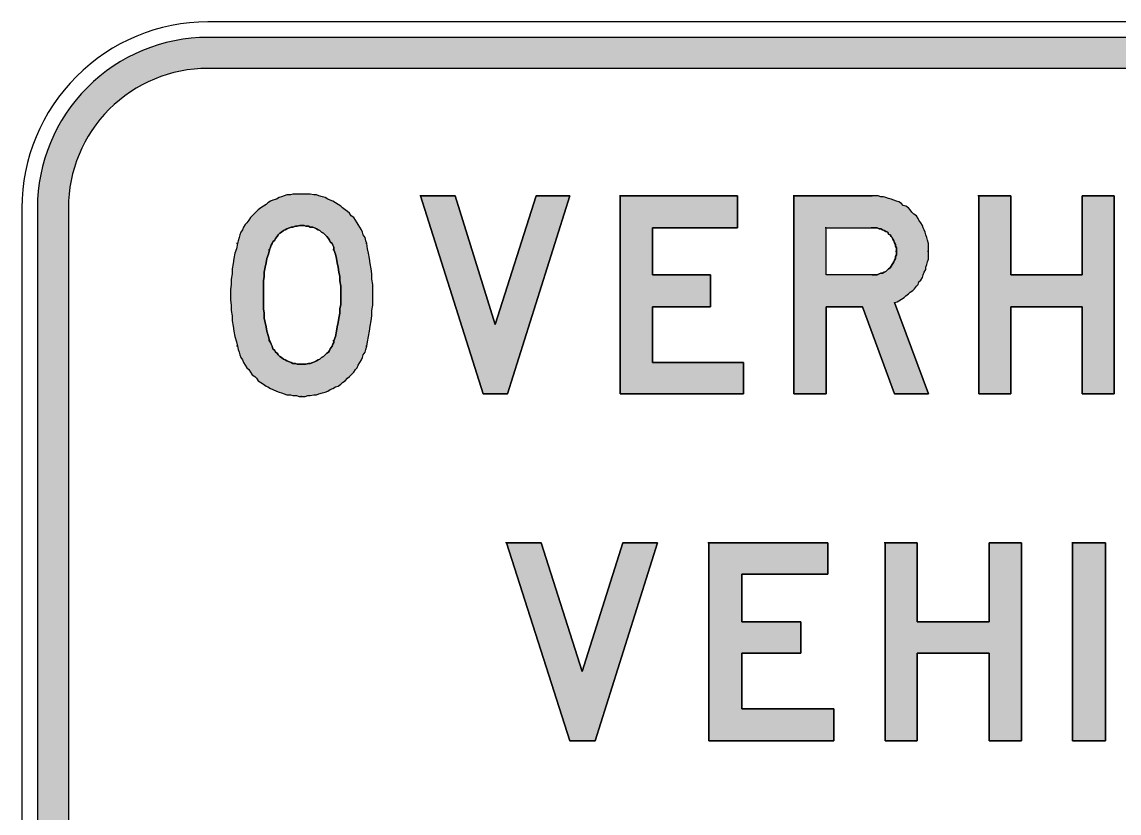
# Model space of a CAD drawing. Extents: x 128 to 264, y 102 to 205.
# Drawn here: x 127.7 to 198.5, y 153.5 to 204.5 of the extents above; entities that cross this region are included whole.
import ezdxf

# ---------------------------------------------------------------- set-up
doc = ezdxf.new("R2010")
doc.units = 0
doc.header["$LTSCALE"] = 12
doc.header["$MEASUREMENT"] = 0
doc.layers.get('0').update_dxf_attribs({"linetype": 'CONTINUOUS'})
doc.layers.add('L25', color=1, linetype='CONTINUOUS')
doc.layers.add('L35', color=3, linetype='CONTINUOUS')

msp = doc.modelspace()

# ---------------------------------------------------------------- hatches: boundary and pattern name
at = {"layer": 'L25'}
h = msp.add_hatch(color=256, dxfattribs=at)
edge = h.paths.add_edge_path(flags=16)
edge.add_line((139.726, 111.527), (251.726, 111.527))
edge.add_arc((251.726, 120.527), 9, 270, 360)
edge.add_line((260.726, 120.527), (260.726, 192.527))
edge.add_arc((251.726, 192.527), 9, 360, 450)
edge.add_line((251.726, 201.527), (139.726, 201.527))
edge.add_arc((139.726, 192.527), 9, 90, 180)
edge.add_line((130.726, 192.527), (130.726, 120.527))
edge.add_arc((139.726, 120.527), 9, 180, 270)
edge = h.paths.add_edge_path()
edge.add_line((139.726, 109.527), (251.726, 109.527))
edge.add_arc((251.726, 120.527), 11, 270, 360)
edge.add_line((262.726, 120.527), (262.726, 192.527))
edge.add_arc((251.726, 192.527), 11, 360, 450)
edge.add_line((251.726, 203.527), (139.726, 203.527))
edge.add_arc((139.726, 192.527), 11, 90, 180)
edge.add_line((128.726, 192.527), (128.726, 120.527))
edge.add_arc((139.726, 120.527), 11, 180, 270)
h = msp.add_hatch(color=256, dxfattribs=at)
h.paths.add_polyline_path([(141.296, 188.598), (141.296, 188.261), (141.24, 187.925), (141.24, 187.589), (141.184, 187.253), (141.184, 186.916), (141.184, 186.58), (141.24, 186.244), (141.24, 185.908), (141.296, 185.571), (141.296, 185.235), (141.352, 184.899), (141.408, 184.562), (141.464, 184.226), (141.577, 183.89), (141.633, 183.61), (141.689, 183.385), (141.745, 183.217), (141.801, 183.049), (141.857, 182.881), (141.969, 182.713), (142.025, 182.545), (142.137, 182.377), (142.249, 182.209), (142.361, 182.096), (142.473, 181.928), (142.585, 181.76), (142.821, 181.603), (142.978, 181.368), (143.146, 181.256), (143.314, 181.144), (143.482, 181.032), (143.594, 180.976), (143.762, 180.863), (143.93, 180.807), (144.155, 180.695), (144.323, 180.639), (144.491, 180.583), (144.659, 180.527), (144.827, 180.471), (145.051, 180.471), (145.219, 180.415), (145.444, 180.415), (145.612, 180.359), (145.78, 180.359), (146.004, 180.359), (146.172, 180.415), (146.34, 180.415), (146.565, 180.471), (146.733, 180.471), (146.901, 180.527), (147.125, 180.583), (147.293, 180.639), (147.461, 180.695), (147.629, 180.807), (147.798, 180.863), (147.966, 180.976), (148.134, 181.032), (148.302, 181.144), (148.414, 181.256), (148.582, 181.368), (148.75, 181.536), (148.862, 181.648), (148.974, 181.76), (149.143, 181.928), (149.255, 182.096), (149.367, 182.209), (149.423, 182.377), (149.535, 182.545), (149.647, 182.713), (149.703, 182.881), (149.759, 183.049), (149.871, 183.217), (149.927, 183.385), (149.983, 183.61), (150.039, 183.89), (150.095, 184.226), (150.151, 184.562), (150.207, 184.899), (150.264, 185.235), (150.32, 185.571), (150.32, 185.908), (150.376, 186.244), (150.376, 186.58), (150.376, 186.916), (150.376, 187.253), (150.376, 187.589), (150.32, 187.925), (150.32, 188.261), (150.264, 188.598), (150.207, 188.934), (150.151, 189.27), (150.095, 189.606), (150.039, 189.887), (149.983, 190.223), (149.927, 190.391), (149.871, 190.615), (149.759, 190.783), (149.703, 190.952), (149.647, 191.12), (149.535, 191.288), (149.423, 191.456), (149.367, 191.568), (149.255, 191.736), (149.143, 191.904), (148.974, 192.016), (148.862, 192.185), (148.75, 192.297), (148.582, 192.409), (148.414, 192.521), (148.302, 192.633), (148.134, 192.745), (147.966, 192.857), (147.798, 192.969), (147.629, 193.025), (147.461, 193.081), (147.293, 193.193), (147.125, 193.249), (146.901, 193.305), (146.733, 193.361), (146.565, 193.361), (146.34, 193.417), (146.172, 193.417), (146.004, 193.417), (145.78, 193.417), (145.612, 193.417), (145.444, 193.417), (145.219, 193.417), (145.051, 193.361), (144.827, 193.361), (144.659, 193.305), (144.491, 193.249), (144.323, 193.193), (144.155, 193.081), (143.93, 193.025), (143.762, 192.969), (143.594, 192.857), (143.482, 192.745), (143.314, 192.633), (143.146, 192.521), (142.978, 192.409), (142.866, 192.297), (142.754, 192.185), (142.585, 192.016), (142.473, 191.904), (142.361, 191.736), (142.249, 191.568), (142.137, 191.456), (142.025, 191.288), (141.969, 191.12), (141.857, 190.952), (141.801, 190.783), (141.745, 190.615), (141.689, 190.391), (141.633, 190.223), (141.577, 189.887), (141.464, 189.606), (141.408, 189.27), (141.352, 188.934)])
h.paths.add_polyline_path([(143.37, 188.373), (143.426, 188.71), (143.482, 188.99), (143.538, 189.27), (143.65, 189.55), (143.725, 189.924), (143.818, 190.111), (143.874, 190.223), (143.93, 190.335), (144.043, 190.447), (144.099, 190.559), (144.211, 190.671), (144.304, 190.858), (144.491, 190.952), (144.603, 191.064), (144.715, 191.12), (144.827, 191.176), (144.995, 191.232), (145.107, 191.288), (145.219, 191.288), (145.388, 191.344), (145.5, 191.344), (145.668, 191.4), (145.78, 191.4), (145.948, 191.4), (146.06, 191.344), (146.228, 191.344), (146.34, 191.288), (146.509, 191.288), (146.621, 191.232), (146.733, 191.176), (146.845, 191.12), (146.957, 191.064), (147.069, 190.952), (147.181, 190.895), (147.293, 190.783), (147.405, 190.671), (147.517, 190.559), (147.573, 190.447), (147.629, 190.335), (147.741, 190.223), (147.798, 190.111), (147.854, 189.999), (147.854, 189.831), (147.966, 189.55), (148.022, 189.27), (148.078, 188.99), (148.134, 188.71), (148.19, 188.373), (148.246, 188.093), (148.246, 187.813), (148.302, 187.477), (148.302, 187.197), (148.302, 186.916), (148.302, 186.636), (148.302, 186.3), (148.246, 186.02), (148.246, 185.739), (148.19, 185.403), (148.134, 185.123), (148.078, 184.843), (148.022, 184.562), (147.966, 184.226), (147.854, 183.946), (147.854, 183.834), (147.798, 183.722), (147.741, 183.61), (147.629, 183.442), (147.573, 183.329), (147.517, 183.217), (147.405, 183.161), (147.293, 183.049), (147.181, 182.937), (147.069, 182.881), (146.957, 182.769), (146.845, 182.713), (146.733, 182.657), (146.621, 182.601), (146.509, 182.545), (146.34, 182.489), (146.228, 182.489), (146.06, 182.433), (145.948, 182.433), (145.78, 182.433), (145.724, 182.433), (145.668, 182.433), (145.5, 182.433), (145.388, 182.489), (145.219, 182.489), (145.107, 182.545), (144.995, 182.601), (144.827, 182.657), (144.715, 182.713), (144.603, 182.769), (144.491, 182.881), (144.304, 182.975), (144.211, 183.161), (144.099, 183.217), (144.043, 183.329), (143.93, 183.442), (143.874, 183.61), (143.818, 183.722), (143.762, 183.834), (143.706, 183.946), (143.65, 184.226), (143.538, 184.562), (143.482, 184.843), (143.426, 185.123), (143.37, 185.403), (143.37, 185.739), (143.314, 186.02), (143.314, 186.3), (143.314, 186.636), (143.314, 186.916), (143.314, 187.197), (143.314, 187.477), (143.314, 187.813), (143.37, 188.093)], flags=16)
h.paths.add_polyline_path([(163.098, 193.305), (160.912, 193.305), (158.278, 185.011), (155.7, 193.305), (153.458, 193.305), (157.493, 180.527), (159.063, 180.527)])
h.paths.add_polyline_path([(168.422, 188.205), (168.422, 191.232), (173.914, 191.232), (173.914, 193.305), (166.348, 193.305), (166.348, 180.527), (174.307, 180.527), (174.307, 182.545), (168.422, 182.545), (168.422, 186.132), (172.177, 186.132), (172.177, 188.205)])
h.paths.add_polyline_path([(177.557, 180.527), (179.631, 180.527), (179.631, 186.132), (181.985, 186.132), (184.058, 180.527), (186.244, 180.527), (184.058, 186.412), (184.227, 186.468), (184.339, 186.524), (184.507, 186.636), (184.675, 186.748), (184.787, 186.86), (184.955, 186.972), (185.067, 187.084), (185.235, 187.197), (185.347, 187.309), (185.46, 187.477), (185.572, 187.589), (185.628, 187.757), (185.74, 187.869), (185.852, 188.037), (185.908, 188.205), (185.964, 188.373), (186.076, 188.542), (186.076, 188.71), (186.132, 188.878), (186.188, 189.046), (186.244, 189.214), (186.244, 189.382), (186.244, 189.55), (186.244, 189.719), (186.244, 189.887), (186.244, 190.055), (186.244, 190.223), (186.188, 190.447), (186.132, 190.615), (186.076, 190.783), (186.02, 190.952), (185.964, 191.12), (185.908, 191.232), (185.852, 191.4), (185.74, 191.568), (185.628, 191.736), (185.572, 191.848), (185.46, 192.016), (185.224, 192.173), (185.067, 192.409), (184.955, 192.521), (184.787, 192.633), (184.619, 192.689), (184.507, 192.801), (184.339, 192.913), (184.171, 192.969), (184.002, 193.025), (183.834, 193.081), (183.666, 193.137), (183.498, 193.193), (183.33, 193.249), (183.162, 193.249), (182.994, 193.305), (182.769, 193.305), (182.601, 193.305), (182.545, 193.305), (177.557, 193.305)])
h.paths.add_polyline_path([(179.631, 188.205), (179.631, 191.232), (182.601, 191.232), (182.713, 191.232), (182.825, 191.232), (182.938, 191.232), (183.05, 191.176), (183.162, 191.176), (183.274, 191.12), (183.386, 191.064), (183.498, 191.008), (183.61, 190.952), (183.666, 190.839), (183.778, 190.783), (183.834, 190.671), (183.89, 190.615), (183.946, 190.503), (184.002, 190.391), (184.058, 190.279), (184.115, 190.167), (184.115, 190.055), (184.171, 189.943), (184.171, 189.831), (184.171, 189.719), (184.171, 189.606), (184.171, 189.494), (184.115, 189.382), (184.115, 189.27), (184.058, 189.158), (184.002, 189.046), (183.946, 188.934), (183.89, 188.878), (183.834, 188.766), (183.778, 188.654), (183.666, 188.598), (183.61, 188.542), (183.498, 188.43), (183.386, 188.373), (183.274, 188.317), (183.162, 188.317), (183.05, 188.261), (182.938, 188.205), (182.825, 188.205), (182.713, 188.205), (182.601, 188.205)], flags=16)
h = msp.add_hatch(color=256, dxfattribs=at)
h.paths.add_polyline_path([(191.568, 188.205), (191.568, 193.305), (189.495, 193.305), (189.495, 180.527), (191.568, 180.527), (191.568, 186.132), (196.164, 186.132), (196.164, 180.527), (198.238, 180.527), (198.238, 193.305), (196.164, 193.305), (196.164, 188.205)])
h.paths.add_polyline_path([(203.562, 188.205), (203.562, 191.232), (208.998, 191.232), (208.998, 193.305), (201.488, 193.305), (201.488, 180.527), (209.391, 180.527), (209.391, 182.545), (203.562, 182.545), (203.562, 186.132), (207.317, 186.132), (207.317, 188.205)])
h.paths.add_polyline_path([(214.771, 193.305), (212.641, 193.305), (212.641, 180.527), (214.771, 180.527)])
h.paths.add_polyline_path([(220.039, 186.132), (220.039, 186.412), (220.039, 186.748), (220.039, 187.084), (220.039, 187.365), (220.039, 187.701), (220.095, 188.037), (220.095, 188.317), (220.151, 188.654), (220.207, 188.99), (220.263, 189.27), (220.319, 189.606), (220.375, 189.719), (220.431, 189.887), (220.488, 189.999), (220.572, 190.251), (220.712, 190.391), (220.768, 190.503), (220.88, 190.615), (220.992, 190.727), (221.104, 190.839), (221.216, 190.952), (221.328, 191.008), (221.44, 191.064), (221.552, 191.176), (221.721, 191.232), (221.833, 191.288), (222.001, 191.288), (222.113, 191.344), (222.281, 191.344), (222.393, 191.4), (222.561, 191.4), (222.673, 191.4), (222.841, 191.344), (223.01, 191.344), (223.122, 191.288), (223.234, 191.288), (223.458, 191.213), (223.682, 191.064), (223.794, 191.008), (223.906, 190.952), (224.018, 190.839), (224.13, 190.727), (224.186, 190.671), (224.243, 190.559), (224.299, 190.503), (224.355, 190.391), (224.411, 190.279), (224.467, 190.223), (224.523, 190.111), (226.428, 190.895), (226.372, 191.008), (226.316, 191.176), (226.26, 191.344), (226.204, 191.512), (226.092, 191.624), (225.98, 191.792), (225.868, 191.904), (225.756, 192.016), (225.644, 192.185), (225.532, 192.297), (225.419, 192.409), (225.251, 192.521), (225.083, 192.633), (224.915, 192.745), (224.747, 192.857), (224.579, 192.913), (224.411, 193.025), (224.243, 193.081), (224.074, 193.193), (223.906, 193.249), (223.682, 193.305), (223.514, 193.305), (223.346, 193.361), (223.122, 193.417), (222.953, 193.417), (222.729, 193.417), (222.561, 193.417), (222.337, 193.417), (222.169, 193.417), (221.945, 193.417), (221.777, 193.361), (221.608, 193.305), (221.384, 193.305), (221.216, 193.249), (221.048, 193.193), (220.88, 193.081), (220.656, 193.025), (220.488, 192.913), (220.319, 192.857), (220.151, 192.745), (219.983, 192.633), (219.871, 192.521), (219.703, 192.409), (219.535, 192.297), (219.423, 192.128), (219.311, 192.016), (219.142, 191.848), (219.03, 191.736), (218.918, 191.568), (218.806, 191.4), (218.75, 191.232), (218.638, 191.064), (218.526, 190.895), (218.47, 190.727), (218.414, 190.559), (218.358, 190.335), (218.302, 190.167), (218.246, 189.999), (218.19, 189.606), (218.134, 189.214), (218.078, 188.822), (218.022, 188.43), (218.022, 188.093), (217.966, 187.701), (217.966, 187.309), (217.966, 186.916), (217.966, 186.524), (217.966, 186.132), (218.022, 185.739), (218.022, 185.347), (218.078, 184.955), (218.134, 184.618), (218.19, 184.226), (218.246, 183.834), (218.302, 183.666), (218.358, 183.442), (218.414, 183.273), (218.47, 183.105), (218.526, 182.937), (218.638, 182.769), (218.75, 182.601), (218.806, 182.433), (218.918, 182.265), (219.03, 182.096), (219.142, 181.928), (219.311, 181.816), (219.423, 181.648), (219.535, 181.536), (219.703, 181.424), (219.871, 181.312), (219.983, 181.2), (220.151, 181.088), (220.319, 180.976), (220.488, 180.863), (220.656, 180.807), (220.88, 180.695), (221.048, 180.639), (221.216, 180.583), (221.384, 180.527), (221.608, 180.471), (221.777, 180.471), (221.945, 180.415), (222.169, 180.415), (222.337, 180.415), (222.561, 180.359), (222.729, 180.415), (222.953, 180.415), (223.122, 180.415), (223.346, 180.471), (223.514, 180.471), (223.682, 180.527), (223.906, 180.583), (224.074, 180.639), (224.243, 180.695), (224.411, 180.807), (224.579, 180.863), (224.747, 180.976), (224.915, 181.088), (225.083, 181.2), (225.251, 181.312), (225.419, 181.424), (225.532, 181.536), (225.7, 181.648), (225.812, 181.816), (225.98, 181.984), (226.092, 182.153), (226.204, 182.321), (226.316, 182.489), (226.428, 182.657), (226.54, 182.825), (226.596, 182.993), (226.708, 183.161), (226.765, 183.385), (226.821, 183.554), (226.877, 183.778), (226.933, 183.946), (226.933, 184.17), (226.989, 184.338), (226.989, 186.916), (222.561, 186.916), (222.561, 184.843), (224.915, 184.843), (224.859, 184.731), (224.859, 184.562), (224.859, 184.394), (224.803, 184.282), (224.747, 184.114), (224.691, 183.946), (224.635, 183.834), (224.551, 183.582), (224.411, 183.442), (224.299, 183.273), (224.205, 183.087), (224.018, 182.993), (223.906, 182.881), (223.794, 182.825), (223.682, 182.713), (223.514, 182.657), (223.402, 182.601), (223.234, 182.545), (223.122, 182.489), (223.01, 182.489), (222.841, 182.433), (222.673, 182.433), (222.561, 182.433), (222.393, 182.433), (222.281, 182.433), (222.113, 182.489), (222.001, 182.489), (221.833, 182.545), (221.721, 182.601), (221.468, 182.685), (221.328, 182.825), (221.216, 182.881), (221.104, 182.993), (220.992, 183.049), (220.88, 183.161), (220.768, 183.273), (220.712, 183.385), (220.6, 183.554), (220.544, 183.666), (220.488, 183.778), (220.431, 183.946), (220.338, 184.133), (220.263, 184.506), (220.207, 184.843), (220.151, 185.179), (220.095, 185.459), (220.095, 185.795)])
h.paths.add_polyline_path([(232.313, 186.132), (236.853, 186.132), (236.853, 180.527), (238.926, 180.527), (238.926, 193.305), (236.853, 193.305), (236.853, 188.205), (232.313, 188.205), (232.313, 193.305), (230.239, 193.305), (230.239, 180.527), (232.313, 180.527)])
h = msp.add_hatch(color=256, dxfattribs=at)
h.paths.add_polyline_path([(172.065, 158.127), (180.135, 158.127), (180.135, 160.201), (174.195, 160.201), (174.195, 163.788), (178.006, 163.788), (178.006, 165.805), (174.195, 165.805), (174.195, 168.888), (179.743, 168.888), (179.743, 170.905), (172.065, 170.905)])
h.paths.add_polyline_path([(168.758, 170.905), (166.516, 170.905), (163.882, 162.611), (161.248, 170.905), (159.006, 170.905), (163.098, 158.127), (164.723, 158.127)])
h = msp.add_hatch(color=256, dxfattribs=at)
h.paths.add_polyline_path([(226.54, 168.888), (232.089, 168.888), (232.089, 170.905), (224.411, 170.905), (224.411, 158.127), (232.481, 158.127), (232.481, 160.201), (226.54, 160.201), (226.54, 163.788), (230.351, 163.788), (230.351, 165.805), (226.54, 165.805)])
h.paths.add_polyline_path([(215.219, 170.905), (213.09, 170.905), (213.09, 158.127), (221.16, 158.127), (221.16, 160.201), (215.219, 160.201)])
h.paths.add_polyline_path([(201.04, 166.534), (200.984, 166.142), (200.984, 165.805), (200.928, 165.469), (200.928, 165.077), (200.928, 164.74), (200.928, 164.348), (200.928, 164.012), (200.928, 163.62), (200.984, 163.283), (200.984, 162.891), (201.04, 162.555), (201.096, 162.162), (201.152, 161.826), (201.208, 161.49), (201.264, 161.266), (201.32, 161.098), (201.376, 160.929), (201.432, 160.705), (201.544, 160.537), (201.6, 160.369), (201.713, 160.201), (201.769, 160.033), (201.881, 159.865), (201.993, 159.753), (202.161, 159.584), (202.273, 159.416), (202.385, 159.304), (202.553, 159.136), (202.665, 159.024), (202.833, 158.912), (203.002, 158.8), (203.17, 158.688), (203.338, 158.576), (203.506, 158.52), (203.674, 158.407), (203.842, 158.351), (204.066, 158.295), (204.235, 158.239), (204.403, 158.183), (204.627, 158.127), (204.795, 158.071), (204.963, 158.071), (205.187, 158.015), (205.355, 158.015), (205.58, 158.015), (205.748, 158.015), (205.972, 158.015), (206.14, 158.071), (206.364, 158.071), (206.532, 158.127), (206.757, 158.183), (206.925, 158.239), (207.093, 158.295), (207.317, 158.351), (207.485, 158.407), (207.653, 158.52), (207.821, 158.576), (207.99, 158.688), (208.158, 158.8), (208.326, 158.912), (208.438, 159.024), (208.606, 159.136), (208.774, 159.304), (208.886, 159.416), (208.998, 159.584), (209.11, 159.753), (209.223, 159.865), (209.335, 160.033), (209.447, 160.201), (209.503, 160.369), (209.615, 160.537), (209.671, 160.705), (209.727, 160.873), (209.783, 161.098), (207.709, 161.602), (207.653, 161.49), (207.597, 161.322), (207.541, 161.21), (207.485, 161.098), (207.429, 160.985), (207.317, 160.873), (207.261, 160.817), (207.149, 160.705), (207.037, 160.593), (206.925, 160.537), (206.813, 160.425), (206.701, 160.369), (206.588, 160.313), (206.42, 160.201), (206.308, 160.201), (206.14, 160.145), (206.028, 160.089), (205.748, 160.089), (205.58, 160.033), (205.412, 160.089), (205.299, 160.089), (205.131, 160.089), (205.019, 160.145), (204.851, 160.201), (204.739, 160.201), (204.571, 160.313), (204.459, 160.369), (204.347, 160.425), (204.235, 160.537), (204.122, 160.593), (204.01, 160.705), (203.898, 160.817), (203.786, 160.929), (203.674, 161.042), (203.618, 161.154), (203.562, 161.266), (203.506, 161.434), (203.394, 161.546), (203.394, 161.714), (203.338, 161.826), (203.282, 162.162), (203.226, 162.499), (203.17, 162.779), (203.114, 163.115), (203.058, 163.395), (203.058, 163.732), (203.002, 164.068), (203.002, 164.404), (203.002, 164.684), (203.002, 165.021), (203.058, 165.357), (203.058, 165.637), (203.114, 165.973), (203.17, 166.31), (203.226, 166.59), (203.282, 166.926), (203.338, 167.206), (203.394, 167.375), (203.394, 167.487), (203.506, 167.655), (203.562, 167.767), (203.646, 168.019), (203.786, 168.159), (203.898, 168.271), (204.01, 168.383), (204.122, 168.495), (204.235, 168.552), (204.347, 168.664), (204.459, 168.72), (204.571, 168.776), (204.739, 168.832), (204.851, 168.888), (205.019, 168.944), (205.131, 168.944), (205.299, 169), (205.412, 169), (205.58, 169), (205.748, 169), (205.86, 169), (206.028, 168.944), (206.14, 168.944), (206.308, 168.888), (206.42, 168.832), (206.588, 168.776), (206.701, 168.72), (206.813, 168.664), (206.925, 168.552), (207.037, 168.495), (207.149, 168.383), (207.261, 168.271), (207.373, 168.159), (207.485, 167.991), (207.541, 167.879), (207.597, 167.767), (207.709, 167.599), (209.671, 168.495), (209.559, 168.664), (209.503, 168.832), (209.391, 169), (209.279, 169.168), (209.166, 169.336), (208.998, 169.504), (208.886, 169.616), (208.774, 169.785), (208.606, 169.897), (208.438, 170.009), (208.326, 170.177), (208.158, 170.289), (207.99, 170.401), (207.821, 170.457), (207.653, 170.569), (207.485, 170.625), (207.317, 170.737), (207.093, 170.793), (206.925, 170.849), (206.757, 170.905), (206.532, 170.961), (206.364, 171.017), (206.14, 171.017), (205.972, 171.017), (205.748, 171.074), (205.58, 171.074), (205.355, 171.074), (205.187, 171.017), (204.963, 171.017), (204.795, 171.017), (204.627, 170.961), (204.403, 170.905), (204.235, 170.849), (204.066, 170.793), (203.842, 170.737), (203.674, 170.625), (203.506, 170.569), (203.338, 170.457), (203.17, 170.401), (203.002, 170.289), (202.833, 170.177), (202.665, 170.009), (202.553, 169.897), (202.385, 169.785), (202.273, 169.616), (202.161, 169.504), (201.993, 169.336), (201.881, 169.168), (201.769, 169), (201.713, 168.832), (201.6, 168.664), (201.544, 168.495), (201.432, 168.327), (201.376, 168.159), (201.32, 167.991), (201.264, 167.767), (201.208, 167.599), (201.152, 167.263), (201.096, 166.87)])
h.paths.add_polyline_path([(197.677, 170.905), (195.548, 170.905), (195.548, 158.127), (197.677, 158.127)])
h.paths.add_polyline_path([(190.167, 163.788), (190.167, 158.127), (192.241, 158.127), (192.241, 170.905), (190.167, 170.905), (190.167, 165.805), (185.516, 165.805), (185.516, 170.905), (183.442, 170.905), (183.442, 158.127), (185.516, 158.127), (185.516, 163.788)])

# ---------------------------------------------------------------- linework, layer by layer
at = {"color": 1}
for p, q in [((144.827, 193.361), (144.659, 193.305)), ((145.051, 193.361), (144.827, 193.361)), ((145.219, 193.417), (145.051, 193.361)), ((145.444, 193.417), (145.219, 193.417)), ((145.612, 193.417), (145.444, 193.417)), ((145.78, 193.417), (145.612, 193.417)), ((145.78, 193.417), (145.724, 193.417)), ((146.004, 193.417), (145.78, 193.417)), ((146.172, 193.417), (146.004, 193.417)), ((146.34, 193.417), (146.172, 193.417)), ((146.565, 193.361), (146.34, 193.417)), ((146.733, 193.361), (146.565, 193.361)), ((146.901, 193.305), (146.733, 193.361)), ((143.314, 192.633), (143.146, 192.521)), ((143.482, 192.745), (143.314, 192.633)), ((143.594, 192.857), (143.482, 192.745)), ((143.762, 192.969), (143.594, 192.857)), ((143.93, 193.025), (143.762, 192.969)), ((144.155, 193.081), (143.93, 193.025)), ((144.323, 193.193), (144.155, 193.081)), ((144.491, 193.249), (144.323, 193.193)), ((144.659, 193.305), (144.491, 193.249)), ((147.125, 193.249), (146.901, 193.305)), ((147.293, 193.193), (147.125, 193.249)), ((147.461, 193.081), (147.293, 193.193)), ((147.629, 193.025), (147.461, 193.081)), ((147.798, 192.969), (147.629, 193.025)), ((147.966, 192.857), (147.798, 192.969)), ((148.134, 192.745), (147.966, 192.857)), ((148.302, 192.633), (148.134, 192.745)), ((148.414, 192.521), (148.302, 192.633)), ((153.458, 193.305), (153.402, 193.305)), ((157.493, 180.527), (153.458, 193.305)), ((153.458, 193.305), (155.7, 193.305)), ((155.7, 193.305), (158.278, 185.011)), ((158.278, 185.011), (160.912, 193.305)), ((163.098, 193.305), (159.063, 180.527)), ((160.912, 193.305), (163.098, 193.305)), ((166.348, 193.305), (166.292, 193.305)), ((166.348, 180.527), (166.348, 193.305)), ((166.348, 193.305), (173.914, 193.305)), ((173.914, 193.305), (173.914, 191.232)), ((177.557, 193.305), (177.501, 193.305)), ((177.557, 180.527), (177.557, 193.305)), ((177.557, 193.305), (182.601, 193.305)), ((182.601, 193.305), (182.545, 193.305)), ((182.601, 193.305), (182.545, 193.305)), ((182.769, 193.305), (182.601, 193.305)), ((182.994, 193.305), (182.769, 193.305)), ((183.162, 193.249), (182.994, 193.305)), ((183.33, 193.249), (183.162, 193.249)), ((183.498, 193.193), (183.33, 193.249)), ((183.666, 193.137), (183.498, 193.193)), ((183.834, 193.081), (183.666, 193.137)), ((184.002, 193.025), (183.834, 193.081)), ((184.171, 192.969), (184.002, 193.025)), ((184.339, 192.913), (184.171, 192.969)), ((184.507, 192.801), (184.339, 192.913)), ((184.619, 192.689), (184.507, 192.801)), ((184.787, 192.633), (184.619, 192.689)), ((184.955, 192.521), (184.787, 192.633)), ((189.495, 193.305), (189.439, 193.305)), ((189.495, 180.527), (189.495, 193.305)), ((189.495, 193.305), (191.568, 193.305)), ((191.568, 193.305), (191.568, 188.205)), ((196.164, 193.305), (198.238, 193.305)), ((196.164, 188.205), (196.164, 193.305)), ((198.238, 193.305), (198.238, 180.527)), ((142.585, 192.016), (142.473, 191.904)), ((142.754, 192.185), (142.585, 192.016)), ((142.866, 192.297), (142.754, 192.185)), ((142.978, 192.409), (142.866, 192.297)), ((143.146, 192.521), (142.978, 192.409)), ((148.582, 192.409), (148.414, 192.521)), ((148.75, 192.297), (148.582, 192.409)), ((148.862, 192.185), (148.75, 192.297)), ((148.974, 192.016), (148.862, 192.185)), ((149.143, 191.904), (148.974, 192.016)), ((185.067, 192.409), (184.955, 192.521)), ((185.179, 192.241), (185.067, 192.409)), ((185.291, 192.128), (185.179, 192.241)), ((185.46, 192.016), (185.291, 192.128)), ((185.572, 191.848), (185.46, 192.016)), ((142.025, 191.288), (141.969, 191.12)), ((142.137, 191.456), (142.025, 191.288)), ((142.249, 191.568), (142.137, 191.456)), ((142.361, 191.736), (142.249, 191.568)), ((142.473, 191.904), (142.361, 191.736)), ((144.995, 191.232), (144.827, 191.176)), ((145.107, 191.288), (144.995, 191.232)), ((145.219, 191.288), (145.107, 191.288)), ((145.388, 191.344), (145.219, 191.288)), ((145.5, 191.344), (145.388, 191.344)), ((145.668, 191.4), (145.5, 191.344)), ((145.78, 191.4), (145.668, 191.4)), ((145.78, 191.4), (145.724, 191.4)), ((145.948, 191.4), (145.78, 191.4)), ((146.06, 191.344), (145.948, 191.4)), ((146.228, 191.344), (146.06, 191.344)), ((146.34, 191.288), (146.228, 191.344)), ((146.509, 191.288), (146.34, 191.288)), ((146.621, 191.232), (146.509, 191.288)), ((146.733, 191.176), (146.621, 191.232)), ((149.255, 191.736), (149.143, 191.904)), ((149.367, 191.568), (149.255, 191.736)), ((149.423, 191.456), (149.367, 191.568)), ((149.535, 191.288), (149.423, 191.456)), ((149.647, 191.12), (149.535, 191.288)), ((168.422, 191.232), (168.422, 188.205)), ((173.914, 191.232), (168.422, 191.232)), ((179.631, 191.232), (179.575, 191.232)), ((179.631, 188.205), (179.631, 191.232)), ((179.631, 191.232), (182.601, 191.232)), ((182.601, 191.232), (182.545, 191.232)), ((182.601, 191.232), (182.545, 191.232)), ((182.713, 191.232), (182.601, 191.232)), ((182.825, 191.232), (182.713, 191.232)), ((182.938, 191.232), (182.825, 191.232)), ((183.05, 191.176), (182.938, 191.232)), ((185.628, 191.736), (185.572, 191.848)), ((185.74, 191.568), (185.628, 191.736)), ((185.852, 191.4), (185.74, 191.568)), ((185.908, 191.232), (185.852, 191.4)), ((185.964, 191.12), (185.908, 191.232)), ((141.745, 190.615), (141.689, 190.391)), ((141.801, 190.783), (141.745, 190.615)), ((141.857, 190.952), (141.801, 190.783)), ((141.969, 191.12), (141.857, 190.952)), ((144.099, 190.559), (144.043, 190.447)), ((144.211, 190.671), (144.099, 190.559)), ((144.267, 190.783), (144.211, 190.671)), ((144.379, 190.895), (144.267, 190.783)), ((144.491, 190.952), (144.379, 190.895)), ((144.603, 191.064), (144.491, 190.952)), ((144.715, 191.12), (144.603, 191.064)), ((144.827, 191.176), (144.715, 191.12)), ((146.845, 191.12), (146.733, 191.176)), ((146.957, 191.064), (146.845, 191.12)), ((147.069, 190.952), (146.957, 191.064)), ((147.181, 190.895), (147.069, 190.952)), ((147.293, 190.783), (147.181, 190.895)), ((147.405, 190.671), (147.293, 190.783)), ((147.517, 190.559), (147.405, 190.671)), ((147.573, 190.447), (147.517, 190.559)), ((149.703, 190.952), (149.647, 191.12)), ((149.759, 190.783), (149.703, 190.952)), ((149.871, 190.615), (149.759, 190.783)), ((149.927, 190.391), (149.871, 190.615)), ((183.162, 191.176), (183.05, 191.176)), ((183.274, 191.12), (183.162, 191.176)), ((183.386, 191.064), (183.274, 191.12)), ((183.498, 191.008), (183.386, 191.064)), ((183.61, 190.952), (183.498, 191.008)), ((183.666, 190.839), (183.61, 190.952)), ((183.778, 190.783), (183.666, 190.839)), ((183.834, 190.671), (183.778, 190.783)), ((183.89, 190.615), (183.834, 190.671)), ((183.946, 190.503), (183.89, 190.615)), ((186.02, 190.952), (185.964, 191.12)), ((186.076, 190.783), (186.02, 190.952)), ((186.132, 190.615), (186.076, 190.783)), ((186.188, 190.447), (186.132, 190.615)), ((141.577, 189.887), (141.464, 189.606)), ((141.633, 190.223), (141.577, 190.223)), ((141.633, 190.223), (141.577, 189.887)), ((141.689, 190.391), (141.633, 190.223)), ((143.706, 189.831), (143.65, 189.831)), ((143.706, 189.831), (143.65, 189.55)), ((143.762, 189.999), (143.706, 189.831)), ((143.818, 190.111), (143.762, 189.999)), ((143.874, 190.223), (143.818, 190.111)), ((143.93, 190.335), (143.874, 190.223)), ((144.043, 190.447), (143.93, 190.335)), ((147.629, 190.335), (147.573, 190.447)), ((147.741, 190.223), (147.629, 190.335)), ((147.798, 190.111), (147.741, 190.223)), ((147.854, 189.999), (147.798, 190.111)), ((147.854, 189.831), (147.798, 189.831)), ((147.854, 189.831), (147.854, 189.999)), ((147.966, 189.55), (147.854, 189.831)), ((149.983, 190.223), (149.927, 190.391)), ((149.983, 190.223), (149.927, 190.223)), ((150.039, 189.887), (149.983, 190.223)), ((150.095, 189.606), (150.039, 189.887)), ((184.002, 190.391), (183.946, 190.503)), ((184.058, 190.279), (184.002, 190.391)), ((184.115, 190.167), (184.058, 190.279)), ((184.115, 190.055), (184.115, 190.167)), ((184.171, 189.943), (184.115, 190.055)), ((184.171, 189.831), (184.171, 189.943)), ((184.171, 189.719), (184.171, 189.831)), ((186.244, 190.223), (186.188, 190.447)), ((186.244, 190.055), (186.244, 190.223)), ((186.244, 189.887), (186.244, 190.055)), ((186.244, 189.719), (186.244, 189.887)), ((141.408, 189.27), (141.352, 188.934)), ((141.464, 189.606), (141.408, 189.27)), ((143.538, 189.27), (143.482, 188.99)), ((143.65, 189.55), (143.538, 189.27)), ((148.022, 189.27), (147.966, 189.55)), ((148.078, 188.99), (148.022, 189.27)), ((150.151, 189.27), (150.095, 189.606)), ((150.207, 188.934), (150.151, 189.27)), ((184.002, 189.046), (184.058, 189.158)), ((184.058, 189.158), (184.115, 189.27)), ((184.171, 189.719), (184.115, 189.719)), ((184.115, 189.382), (184.171, 189.494)), ((184.115, 189.27), (184.115, 189.382)), ((184.171, 189.606), (184.171, 189.719)), ((184.171, 189.494), (184.171, 189.606)), ((186.244, 189.719), (186.188, 189.719)), ((186.188, 189.046), (186.244, 189.214)), ((186.244, 189.55), (186.244, 189.719)), ((186.244, 189.382), (186.244, 189.55)), ((186.244, 189.214), (186.244, 189.382)), ((141.352, 188.934), (141.296, 188.598)), ((141.296, 188.598), (141.296, 188.261)), ((143.426, 188.71), (143.37, 188.373)), ((143.482, 188.99), (143.426, 188.71)), ((148.134, 188.71), (148.078, 188.99)), ((148.19, 188.373), (148.134, 188.71)), ((150.264, 188.598), (150.207, 188.934)), ((150.32, 188.261), (150.264, 188.598)), ((183.386, 188.373), (183.498, 188.43)), ((183.498, 188.43), (183.61, 188.542)), ((183.61, 188.542), (183.666, 188.598)), ((183.666, 188.598), (183.778, 188.654)), ((183.778, 188.654), (183.834, 188.766)), ((183.834, 188.766), (183.89, 188.878)), ((183.89, 188.878), (183.946, 188.934)), ((183.946, 188.934), (184.002, 189.046)), ((185.964, 188.373), (186.076, 188.542)), ((186.076, 188.71), (186.132, 188.878)), ((186.076, 188.542), (186.076, 188.71)), ((186.132, 188.878), (186.188, 189.046)), ((141.296, 188.261), (141.24, 187.925)), ((141.24, 187.925), (141.24, 187.589)), ((143.37, 188.093), (143.314, 187.813)), ((143.314, 187.813), (143.314, 187.477)), ((143.37, 188.373), (143.37, 188.093)), ((148.246, 188.093), (148.19, 188.373)), ((148.246, 187.813), (148.246, 188.093)), ((148.302, 187.477), (148.246, 187.813)), ((150.32, 187.925), (150.32, 188.261)), ((150.376, 187.589), (150.32, 187.925)), ((168.422, 188.205), (172.177, 188.205)), ((172.177, 188.205), (172.177, 186.132)), ((182.601, 188.205), (179.631, 188.205)), ((182.601, 188.205), (182.713, 188.205)), ((182.713, 188.205), (182.825, 188.205)), ((182.825, 188.205), (182.938, 188.205)), ((182.938, 188.205), (183.05, 188.261)), ((183.05, 188.261), (183.162, 188.317)), ((183.162, 188.317), (183.274, 188.317)), ((183.274, 188.317), (183.386, 188.373)), ((185.572, 187.589), (185.628, 187.757)), ((185.628, 187.757), (185.74, 187.869)), ((185.74, 187.869), (185.852, 188.037)), ((185.852, 188.037), (185.908, 188.205)), ((185.908, 188.205), (185.964, 188.373)), ((191.568, 188.205), (196.164, 188.205)), ((141.24, 187.589), (141.184, 187.253)), ((141.184, 187.253), (141.184, 186.916)), ((143.314, 187.477), (143.314, 187.197)), ((143.314, 187.197), (143.314, 186.916)), ((148.302, 187.197), (148.302, 187.477)), ((148.302, 186.916), (148.302, 187.197)), ((150.376, 187.253), (150.376, 187.589)), ((150.376, 186.916), (150.376, 187.253)), ((184.787, 186.86), (184.955, 186.972)), ((184.955, 186.972), (185.067, 187.084)), ((185.067, 187.084), (185.235, 187.197)), ((185.235, 187.197), (185.347, 187.309)), ((185.347, 187.309), (185.46, 187.477)), ((185.46, 187.477), (185.572, 187.589)), ((141.184, 186.916), (141.184, 186.58)), ((141.184, 186.58), (141.24, 186.244)), ((143.314, 186.916), (143.314, 186.636)), ((143.314, 186.636), (143.314, 186.3)), ((143.314, 186.3), (143.314, 186.02)), ((148.246, 186.02), (148.302, 186.3)), ((148.302, 186.636), (148.302, 186.916)), ((148.302, 186.3), (148.302, 186.636)), ((150.376, 186.58), (150.376, 186.916)), ((150.376, 186.244), (150.376, 186.58)), ((184.058, 186.412), (184.227, 186.468)), ((184.058, 186.412), (186.244, 180.527)), ((184.227, 186.468), (184.339, 186.524)), ((184.339, 186.524), (184.507, 186.636)), ((184.507, 186.636), (184.675, 186.748)), ((184.675, 186.748), (184.787, 186.86)), ((141.24, 186.244), (141.24, 185.908)), ((141.24, 185.908), (141.296, 185.571)), ((141.296, 185.571), (141.296, 185.235)), ((143.314, 186.02), (143.37, 185.739)), ((143.37, 185.739), (143.37, 185.403)), ((148.19, 185.403), (148.246, 185.739)), ((148.246, 185.739), (148.246, 186.02)), ((150.264, 185.235), (150.32, 185.571)), ((150.32, 185.908), (150.376, 186.244)), ((150.32, 185.571), (150.32, 185.908)), ((168.422, 186.132), (168.422, 182.545)), ((172.177, 186.132), (168.422, 186.132)), ((179.631, 186.132), (179.631, 180.527)), ((181.985, 186.132), (179.631, 186.132)), ((184.058, 180.527), (181.985, 186.132)), ((196.164, 186.132), (191.568, 186.132)), ((191.568, 186.132), (191.568, 180.527)), ((196.164, 180.527), (196.164, 186.132)), ((141.296, 185.235), (141.352, 184.899)), ((141.352, 184.899), (141.408, 184.562)), ((143.37, 185.403), (143.426, 185.123)), ((143.426, 185.123), (143.482, 184.843)), ((143.482, 184.843), (143.538, 184.562)), ((148.022, 184.562), (148.078, 184.843)), ((148.078, 184.843), (148.134, 185.123)), ((148.134, 185.123), (148.19, 185.403)), ((150.151, 184.562), (150.207, 184.899)), ((150.207, 184.899), (150.264, 185.235)), ((141.408, 184.562), (141.464, 184.226)), ((141.464, 184.226), (141.577, 183.89)), ((143.538, 184.562), (143.65, 184.226)), ((143.65, 184.226), (143.706, 183.946)), ((147.854, 183.946), (147.966, 184.226)), ((147.966, 184.226), (148.022, 184.562)), ((150.039, 183.89), (150.095, 184.226)), ((150.095, 184.226), (150.151, 184.562)), ((141.577, 183.89), (141.633, 183.61)), ((141.633, 183.61), (141.577, 183.61)), ((141.633, 183.61), (141.689, 183.385)), ((143.706, 183.946), (143.65, 183.946)), ((143.706, 183.946), (143.762, 183.834)), ((143.762, 183.834), (143.818, 183.722)), ((143.818, 183.722), (143.874, 183.61)), ((143.874, 183.61), (143.93, 183.442)), ((143.93, 183.442), (144.043, 183.329)), ((147.573, 183.329), (147.629, 183.442)), ((147.629, 183.442), (147.741, 183.61)), ((147.741, 183.61), (147.798, 183.722)), ((147.854, 183.946), (147.798, 183.946)), ((147.798, 183.722), (147.854, 183.834)), ((147.854, 183.834), (147.854, 183.946)), ((149.983, 183.61), (149.927, 183.61)), ((149.927, 183.385), (149.983, 183.61)), ((149.983, 183.61), (150.039, 183.89)), ((141.689, 183.385), (141.745, 183.217)), ((141.745, 183.217), (141.801, 183.049)), ((141.801, 183.049), (141.857, 182.881)), ((141.857, 182.881), (141.969, 182.713)), ((144.043, 183.329), (144.099, 183.217)), ((144.099, 183.217), (144.211, 183.161)), ((144.211, 183.161), (144.267, 183.049)), ((144.267, 183.049), (144.379, 182.937)), ((144.379, 182.937), (144.491, 182.881)), ((144.491, 182.881), (144.603, 182.769)), ((144.603, 182.769), (144.715, 182.713)), ((146.845, 182.713), (146.957, 182.769)), ((146.957, 182.769), (147.069, 182.881)), ((147.069, 182.881), (147.181, 182.937)), ((147.181, 182.937), (147.293, 183.049)), ((147.293, 183.049), (147.405, 183.161)), ((147.405, 183.161), (147.517, 183.217)), ((147.517, 183.217), (147.573, 183.329)), ((149.647, 182.713), (149.703, 182.881)), ((149.703, 182.881), (149.759, 183.049)), ((149.759, 183.049), (149.871, 183.217)), ((149.871, 183.217), (149.927, 183.385)), ((141.969, 182.713), (142.025, 182.545)), ((142.025, 182.545), (142.137, 182.377)), ((142.137, 182.377), (142.249, 182.209)), ((142.249, 182.209), (142.361, 182.096)), ((142.361, 182.096), (142.473, 181.928)), ((144.715, 182.713), (144.827, 182.657)), ((144.827, 182.657), (144.995, 182.601)), ((144.995, 182.601), (145.107, 182.545)), ((145.107, 182.545), (145.219, 182.489)), ((145.219, 182.489), (145.388, 182.489)), ((145.388, 182.489), (145.5, 182.433)), ((145.5, 182.433), (145.668, 182.433)), ((145.668, 182.433), (145.78, 182.433)), ((145.78, 182.433), (145.724, 182.433)), ((145.78, 182.433), (145.948, 182.433)), ((145.948, 182.433), (146.06, 182.433)), ((146.06, 182.433), (146.228, 182.489)), ((146.228, 182.489), (146.34, 182.489)), ((146.34, 182.489), (146.509, 182.545)), ((146.509, 182.545), (146.621, 182.601)), ((146.621, 182.601), (146.733, 182.657)), ((146.733, 182.657), (146.845, 182.713)), ((149.143, 181.928), (149.255, 182.096)), ((149.255, 182.096), (149.367, 182.209)), ((149.367, 182.209), (149.423, 182.377)), ((149.423, 182.377), (149.535, 182.545)), ((149.535, 182.545), (149.647, 182.713)), ((168.422, 182.545), (174.307, 182.545)), ((174.307, 182.545), (174.307, 180.527)), ((142.473, 181.928), (142.585, 181.76)), ((142.585, 181.76), (142.754, 181.648)), ((142.754, 181.648), (142.866, 181.536)), ((142.866, 181.536), (142.978, 181.368)), ((142.978, 181.368), (143.146, 181.256)), ((148.414, 181.256), (148.582, 181.368)), ((148.582, 181.368), (148.75, 181.536)), ((148.75, 181.536), (148.862, 181.648)), ((148.862, 181.648), (148.974, 181.76)), ((148.974, 181.76), (149.143, 181.928)), ((143.146, 181.256), (143.314, 181.144)), ((143.314, 181.144), (143.482, 181.032)), ((143.482, 181.032), (143.594, 180.976)), ((143.594, 180.976), (143.762, 180.863)), ((143.762, 180.863), (143.93, 180.807)), ((143.93, 180.807), (144.155, 180.695)), ((144.155, 180.695), (144.323, 180.639)), ((144.323, 180.639), (144.491, 180.583)), ((147.125, 180.583), (147.293, 180.639)), ((147.293, 180.639), (147.461, 180.695)), ((147.461, 180.695), (147.629, 180.807)), ((147.629, 180.807), (147.798, 180.863)), ((147.798, 180.863), (147.966, 180.976)), ((147.966, 180.976), (148.134, 181.032)), ((148.134, 181.032), (148.302, 181.144)), ((148.302, 181.144), (148.414, 181.256)), ((144.491, 180.583), (144.659, 180.527)), ((144.659, 180.527), (144.827, 180.471)), ((144.827, 180.471), (145.051, 180.471)), ((145.051, 180.471), (145.219, 180.415)), ((145.219, 180.415), (145.444, 180.415)), ((145.444, 180.415), (145.612, 180.359)), ((145.612, 180.359), (145.78, 180.359)), ((145.78, 180.359), (145.724, 180.359)), ((145.78, 180.359), (146.004, 180.359)), ((146.004, 180.359), (146.172, 180.415)), ((146.172, 180.415), (146.34, 180.415)), ((146.34, 180.415), (146.565, 180.471)), ((146.565, 180.471), (146.733, 180.471)), ((146.733, 180.471), (146.901, 180.527)), ((146.901, 180.527), (147.125, 180.583)), ((159.063, 180.527), (157.493, 180.527)), ((174.307, 180.527), (166.348, 180.527)), ((179.631, 180.527), (177.557, 180.527)), ((186.244, 180.527), (184.058, 180.527)), ((191.568, 180.527), (189.495, 180.527)), ((198.238, 180.527), (196.164, 180.527)), ((159.006, 170.905), (158.95, 170.905)), ((163.098, 158.127), (159.006, 170.905)), ((159.006, 170.905), (161.248, 170.905)), ((161.248, 170.905), (163.882, 162.611)), ((163.882, 162.611), (166.516, 170.905)), ((168.758, 170.905), (164.723, 158.127)), ((166.516, 170.905), (168.758, 170.905)), ((172.065, 170.905), (172.009, 170.905)), ((172.065, 158.127), (172.065, 170.905)), ((172.065, 170.905), (179.743, 170.905)), ((179.743, 170.905), (179.743, 168.888)), ((183.442, 170.905), (183.386, 170.905)), ((183.442, 158.127), (183.442, 170.905)), ((183.442, 170.905), (185.516, 170.905)), ((185.516, 170.905), (185.516, 165.805)), ((190.167, 170.905), (192.241, 170.905)), ((190.167, 165.805), (190.167, 170.905)), ((192.241, 170.905), (192.241, 158.127)), ((195.548, 170.905), (195.492, 170.905)), ((195.548, 170.905), (197.677, 170.905)), ((195.548, 158.127), (195.548, 170.905)), ((197.677, 170.905), (197.677, 158.127)), ((174.195, 168.888), (174.195, 165.805)), ((179.743, 168.888), (174.195, 168.888)), ((174.195, 165.805), (178.006, 165.805)), ((178.006, 165.805), (178.006, 163.788)), ((185.516, 165.805), (190.167, 165.805)), ((174.195, 163.788), (174.195, 160.201)), ((178.006, 163.788), (174.195, 163.788)), ((185.516, 163.788), (185.516, 158.127)), ((190.167, 163.788), (185.516, 163.788)), ((190.167, 158.127), (190.167, 163.788)), ((174.195, 160.201), (180.135, 160.201)), ((180.135, 160.201), (180.135, 158.127)), ((164.723, 158.127), (163.098, 158.127)), ((180.135, 158.127), (172.065, 158.127)), ((185.516, 158.127), (183.442, 158.127)), ((192.241, 158.127), (190.167, 158.127)), ((197.677, 158.127), (195.548, 158.127))]:
    msp.add_line(p, q, dxfattribs=at)
at = {"layer": 'L25'}
for points in [[(150.207, 188.934), (150.151, 189.27), (150.095, 189.606), (150.039, 189.887), (149.983, 190.223), (149.927, 190.391), (149.871, 190.615), (149.759, 190.783), (149.703, 190.952), (149.647, 191.12), (149.535, 191.288), (149.423, 191.456), (149.367, 191.568), (149.255, 191.736), (149.143, 191.904), (148.974, 192.016), (148.862, 192.185), (148.75, 192.297), (148.582, 192.409), (148.414, 192.521), (148.302, 192.633), (148.134, 192.745), (147.966, 192.857), (147.798, 192.969), (147.629, 193.025), (147.461, 193.081), (147.293, 193.193), (147.125, 193.249), (146.901, 193.305), (146.733, 193.361), (146.565, 193.361), (146.34, 193.417), (146.172, 193.417), (146.004, 193.417), (145.78, 193.417), (145.612, 193.417), (145.444, 193.417), (145.219, 193.417), (145.051, 193.361), (144.827, 193.361), (144.659, 193.305), (144.491, 193.249), (144.323, 193.193), (144.155, 193.081), (143.93, 193.025), (143.762, 192.969), (143.594, 192.857), (143.482, 192.745), (143.314, 192.633), (143.146, 192.521), (142.978, 192.409), (142.866, 192.297), (142.754, 192.185), (142.585, 192.016), (142.473, 191.904), (142.361, 191.736), (142.249, 191.568), (142.137, 191.456), (142.025, 191.288), (141.969, 191.12), (141.857, 190.952), (141.801, 190.783), (141.745, 190.615), (141.689, 190.391), (141.633, 190.223), (141.577, 189.887), (141.464, 189.606), (141.408, 189.27), (141.352, 188.934), (141.296, 188.598), (141.296, 188.261), (141.24, 187.925), (141.24, 187.589), (141.184, 187.253), (141.184, 186.916), (141.184, 186.58), (141.24, 186.244), (141.24, 185.908), (141.296, 185.571), (141.296, 185.235), (141.352, 184.899), (141.408, 184.562), (141.464, 184.226), (141.577, 183.89), (141.633, 183.61), (141.689, 183.385), (141.745, 183.217), (141.801, 183.049), (141.857, 182.881), (141.969, 182.713), (142.025, 182.545), (142.137, 182.377), (142.249, 182.209), (142.361, 182.096), (142.473, 181.928), (142.585, 181.76), (142.754, 181.648), (142.866, 181.536), (142.978, 181.368), (143.146, 181.256), (143.314, 181.144), (143.482, 181.032), (143.594, 180.976), (143.762, 180.863), (143.93, 180.807), (144.155, 180.695), (144.323, 180.639), (144.491, 180.583), (144.659, 180.527), (144.827, 180.471), (145.051, 180.471), (145.219, 180.415), (145.444, 180.415), (145.612, 180.359), (145.78, 180.359), (146.004, 180.359), (146.172, 180.415), (146.34, 180.415), (146.565, 180.471), (146.733, 180.471), (146.901, 180.527), (147.125, 180.583), (147.293, 180.639), (147.461, 180.695), (147.629, 180.807), (147.798, 180.863), (147.966, 180.976), (148.134, 181.032), (148.302, 181.144), (148.414, 181.256), (148.582, 181.368), (148.75, 181.536), (148.862, 181.648), (148.974, 181.76), (149.143, 181.928), (149.255, 182.096), (149.367, 182.209), (149.423, 182.377), (149.535, 182.545), (149.647, 182.713), (149.703, 182.881), (149.759, 183.049), (149.871, 183.217), (149.927, 183.385), (149.983, 183.61), (150.039, 183.89), (150.095, 184.226), (150.151, 184.562), (150.207, 184.899), (150.264, 185.235), (150.32, 185.571), (150.32, 185.908), (150.376, 186.244), (150.376, 186.58), (150.376, 186.916), (150.376, 187.253), (150.376, 187.589), (150.32, 187.925), (150.32, 188.261), (150.264, 188.598)], [(163.098, 193.305), (160.912, 193.305), (158.278, 185.011), (155.7, 193.305), (153.458, 193.305), (157.493, 180.527), (159.063, 180.527)], [(172.177, 188.205), (168.422, 188.205), (168.422, 191.232), (173.914, 191.232), (173.914, 193.305), (166.348, 193.305), (166.348, 180.527), (174.307, 180.527), (174.307, 182.545), (168.422, 182.545), (168.422, 186.132), (172.177, 186.132)], [(185.067, 187.084), (185.235, 187.197), (185.347, 187.309), (185.46, 187.477), (185.572, 187.589), (185.628, 187.757), (185.74, 187.869), (185.852, 188.037), (185.908, 188.205), (185.964, 188.373), (186.076, 188.542), (186.076, 188.71), (186.132, 188.878), (186.188, 189.046), (186.244, 189.214), (186.244, 189.382), (186.244, 189.55), (186.244, 189.719), (186.244, 189.887), (186.244, 190.055), (186.244, 190.223), (186.188, 190.447), (186.132, 190.615), (186.076, 190.783), (186.02, 190.952), (185.964, 191.12), (185.908, 191.232), (185.852, 191.4), (185.74, 191.568), (185.628, 191.736), (185.572, 191.848), (185.46, 192.016), (185.291, 192.128), (185.179, 192.241), (185.067, 192.409), (184.955, 192.521), (184.787, 192.633), (184.619, 192.689), (184.507, 192.801), (184.339, 192.913), (184.171, 192.969), (184.002, 193.025), (183.834, 193.081), (183.666, 193.137), (183.498, 193.193), (183.33, 193.249), (183.162, 193.249), (182.994, 193.305), (182.769, 193.305), (182.601, 193.305), (182.545, 193.305), (177.557, 193.305), (177.557, 180.527), (179.631, 180.527), (179.631, 186.132), (181.985, 186.132), (184.058, 180.527), (186.244, 180.527), (184.058, 186.412), (184.227, 186.468), (184.339, 186.524), (184.507, 186.636), (184.675, 186.748), (184.787, 186.86), (184.955, 186.972)], [(198.238, 193.305), (196.164, 193.305), (196.164, 188.205), (191.568, 188.205), (191.568, 193.305), (189.495, 193.305), (189.495, 180.527), (191.568, 180.527), (191.568, 186.132), (196.164, 186.132), (196.164, 180.527), (198.238, 180.527)], [(143.426, 188.71), (143.482, 188.99), (143.538, 189.27), (143.65, 189.55), (143.706, 189.831), (143.762, 189.999), (143.818, 190.111), (143.874, 190.223), (143.93, 190.335), (144.043, 190.447), (144.099, 190.559), (144.211, 190.671), (144.267, 190.783), (144.379, 190.895), (144.491, 190.952), (144.603, 191.064), (144.715, 191.12), (144.827, 191.176), (144.995, 191.232), (145.107, 191.288), (145.219, 191.288), (145.388, 191.344), (145.5, 191.344), (145.668, 191.4), (145.78, 191.4), (145.948, 191.4), (146.06, 191.344), (146.228, 191.344), (146.34, 191.288), (146.509, 191.288), (146.621, 191.232), (146.733, 191.176), (146.845, 191.12), (146.957, 191.064), (147.069, 190.952), (147.181, 190.895), (147.293, 190.783), (147.405, 190.671), (147.517, 190.559), (147.573, 190.447), (147.629, 190.335), (147.741, 190.223), (147.798, 190.111), (147.854, 189.999), (147.854, 189.831), (147.966, 189.55), (148.022, 189.27), (148.078, 188.99), (148.134, 188.71), (148.19, 188.373), (148.246, 188.093), (148.246, 187.813), (148.302, 187.477), (148.302, 187.197), (148.302, 186.916), (148.302, 186.636), (148.302, 186.3), (148.246, 186.02), (148.246, 185.739), (148.19, 185.403), (148.134, 185.123), (148.078, 184.843), (148.022, 184.562), (147.966, 184.226), (147.854, 183.946), (147.854, 183.834), (147.798, 183.722), (147.741, 183.61), (147.629, 183.442), (147.573, 183.329), (147.517, 183.217), (147.405, 183.161), (147.293, 183.049), (147.181, 182.937), (147.069, 182.881), (146.957, 182.769), (146.845, 182.713), (146.733, 182.657), (146.621, 182.601), (146.509, 182.545), (146.34, 182.489), (146.228, 182.489), (146.06, 182.433), (145.948, 182.433), (145.78, 182.433), (145.724, 182.433), (145.668, 182.433), (145.5, 182.433), (145.388, 182.489), (145.219, 182.489), (145.107, 182.545), (144.995, 182.601), (144.827, 182.657), (144.715, 182.713), (144.603, 182.769), (144.491, 182.881), (144.379, 182.937), (144.267, 183.049), (144.211, 183.161), (144.099, 183.217), (144.043, 183.329), (143.93, 183.442), (143.874, 183.61), (143.818, 183.722), (143.762, 183.834), (143.706, 183.946), (143.65, 184.226), (143.538, 184.562), (143.482, 184.843), (143.426, 185.123), (143.37, 185.403), (143.37, 185.739), (143.314, 186.02), (143.314, 186.3), (143.314, 186.636), (143.314, 186.916), (143.314, 187.197), (143.314, 187.477), (143.314, 187.813), (143.37, 188.093), (143.37, 188.373)], [(179.631, 188.205), (179.631, 191.232), (182.601, 191.232), (182.713, 191.232), (182.825, 191.232), (182.938, 191.232), (183.05, 191.176), (183.162, 191.176), (183.274, 191.12), (183.386, 191.064), (183.498, 191.008), (183.61, 190.952), (183.666, 190.839), (183.778, 190.783), (183.834, 190.671), (183.89, 190.615), (183.946, 190.503), (184.002, 190.391), (184.058, 190.279), (184.115, 190.167), (184.115, 190.055), (184.171, 189.943), (184.171, 189.831), (184.171, 189.719), (184.171, 189.606), (184.171, 189.494), (184.115, 189.382), (184.115, 189.27), (184.058, 189.158), (184.002, 189.046), (183.946, 188.934), (183.89, 188.878), (183.834, 188.766), (183.778, 188.654), (183.666, 188.598), (183.61, 188.542), (183.498, 188.43), (183.386, 188.373), (183.274, 188.317), (183.162, 188.317), (183.05, 188.261), (182.938, 188.205), (182.825, 188.205), (182.713, 188.205), (182.601, 188.205)], [(168.758, 170.905), (166.516, 170.905), (163.882, 162.611), (161.248, 170.905), (159.006, 170.905), (163.098, 158.127), (164.723, 158.127)], [(174.195, 168.888), (179.743, 168.888), (179.743, 170.905), (172.065, 170.905), (172.065, 158.127), (180.135, 158.127), (180.135, 160.201), (174.195, 160.201), (174.195, 163.788), (178.006, 163.788), (178.006, 165.805), (174.195, 165.805)], [(192.241, 170.905), (190.167, 170.905), (190.167, 165.805), (185.516, 165.805), (185.516, 170.905), (183.442, 170.905), (183.442, 158.127), (185.516, 158.127), (185.516, 163.788), (190.167, 163.788), (190.167, 158.127), (192.241, 158.127)], [(197.677, 170.905), (195.548, 170.905), (195.548, 158.127), (197.677, 158.127)]]:
    msp.add_lwpolyline(points, close=True, dxfattribs=at)
at = {"layer": 'L35'}
for points in [[(139.726, 108.527), (251.726, 108.527, 0.414214), (263.726, 120.527), (263.726, 192.527, 0.414214), (251.726, 204.527), (139.726, 204.527, 0.414214), (127.726, 192.527), (127.726, 120.527, 0.414214)], [(139.726, 109.527), (251.726, 109.527, 0.414214), (262.726, 120.527), (262.726, 192.527, 0.414214), (251.726, 203.527), (139.726, 203.527, 0.414214), (128.726, 192.527), (128.726, 120.527, 0.414214)], [(139.726, 111.527), (251.726, 111.527, 0.414214), (260.726, 120.527), (260.726, 192.527, 0.414214), (251.726, 201.527), (139.726, 201.527, 0.414214), (130.726, 192.527), (130.726, 120.527, 0.414214)]]:
    msp.add_lwpolyline(points, format="xyb", close=True, dxfattribs=at)

doc.saveas('drawing.dxf')
